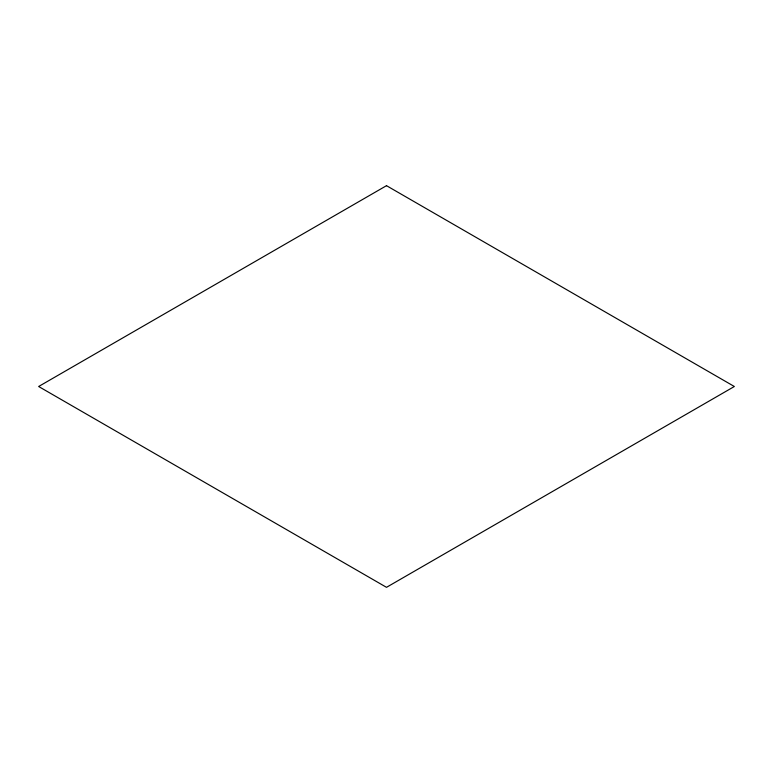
<?xml version="1.0" encoding="UTF-8"?>
<svg xmlns="http://www.w3.org/2000/svg" width="773" height="773" viewBox="0 0 773 773"><rect width="100%" height="100%" fill="white"/><g stroke="black" fill="none" stroke-linecap="round" stroke-linejoin="round"><path stroke-width="1.16" d="M386.5 185.675L38.65 386.5L386.5 587.325L734.35 386.5L386.5 185.675"/></g></svg>
